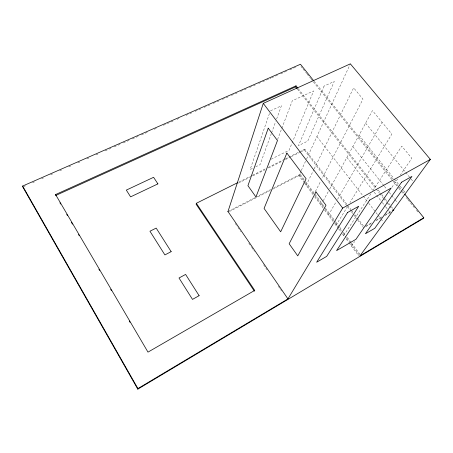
<?xml version="1.0" encoding="UTF-8"?>
<svg xmlns="http://www.w3.org/2000/svg" width="453" height="453" viewBox="0 0 453 453"><rect width="100%" height="100%" fill="white"/><g stroke="black" fill="none" stroke-linecap="round" stroke-linejoin="round"><path stroke-width="0.34" stroke-dasharray="2.27 1.7" d="M269.444 113.539L250.107 169.586L253.21 168.052M271.33 133.567L260.033 164.671L255.69 166.823M271.574 132.905L275.656 121.653M276.619 119.003L281.426 105.764L270.362 110.872M277.576 139.473L281.579 128.969M281.828 128.312L292.321 100.742L313.629 90.911L289.037 150.322L269.829 159.824M301.256 151.642L304.405 150.068L304.829 149.122L347.162 204.626M300.99 171.172L298.923 175.662L304.15 182.661M301.285 170.526L306.296 159.62M306.59 158.98L350.345 63.845M272.678 189.195L299.727 175.243L300.152 174.326L305.203 181.081M306.16 185.356L313.844 169.564M314.156 168.935L353.634 87.837L362.972 99.145L321.811 179.014M315.401 191.443L320.526 181.5M320.894 205.107L322.932 201.375M323.266 200.758L328.351 191.438M329.71 188.958L372.451 110.617L391.851 134.099L349.931 202.593M328.402 215.164L336.16 201.738M337.57 199.297L382.077 122.27M336.001 225.345L347.366 206.783M343.697 235.656L371.426 192.904M372.932 190.588L401.777 146.115L411.856 158.312L400.327 175.079M351.488 246.098L354.654 241.5M391.879 187.361L398.028 178.425M365.509 226.828L371.545 223.335M375.775 220.888L381.205 217.746M384.829 215.651L390.871 212.151M366.081 226.002L372.734 222.151M376.364 220.05L381.805 216.902M385.435 214.807L391.483 211.308M229.569 211.438L270.288 190.43M227.984 211.523L254.965 197.616M255.594 197.293L270.656 189.53M273.793 187.91L300.152 174.326M239.235 181.88L251.851 175.577M252.48 175.266L265.724 168.646M268.25 167.389L284.648 159.201M285.277 158.884L304.829 149.122M238.306 183.114L249.637 177.451M252.785 175.877L264.745 169.898M268.521 168.006L282.372 161.081M285.52 159.513L290.554 156.993M291.188 156.676L300.628 151.959M23.46 186.727L26.053 185.588M32.531 182.746L34.473 181.891M41.597 178.765L43.539 177.91M50.668 174.784L52.61 173.929M59.739 170.804L61.682 169.949M68.805 166.817L70.747 165.968M77.876 162.837L79.819 161.987M86.942 158.856L88.89 158.006M96.013 154.875L97.956 154.02M105.085 150.894L108.324 149.473M108.969 149.19L110.911 148.335M114.15 146.914L117.389 145.492M118.04 145.203L119.983 144.354M123.222 142.933L126.461 141.512M127.106 141.223L129.054 140.373M132.293 138.952L135.532 137.525M136.177 137.242L138.12 136.393M141.359 134.966L144.598 133.544M145.249 133.261L147.191 132.406M154.314 129.281L156.257 128.425M163.386 125.3L166.625 123.879M167.27 123.595L173.748 120.747M176.987 119.326L178.935 118.476M186.058 115.345L189.297 113.924M189.943 113.641L191.891 112.786M195.13 111.364L198.369 109.943M199.014 109.66L200.956 108.805M204.195 107.384L207.434 105.962M208.086 105.674L210.028 104.824M213.267 103.403L216.506 101.982M217.151 101.693L219.099 100.843M222.338 99.422L225.577 97.995M226.223 97.712L228.165 96.863M231.404 95.436L234.643 94.014M235.294 93.731L237.236 92.876M240.475 91.455L243.714 90.034M244.36 89.751L246.302 88.896M249.541 87.474L252.78 86.053M253.431 85.77L255.373 84.915M258.612 83.494L261.851 82.072M262.497 81.789L265.735 80.368M266.387 80.079L270.922 78.092M271.568 77.808L274.807 76.387M275.458 76.098L277.4 75.249M280.639 73.828L283.878 72.401M284.524 72.118L286.466 71.268M289.705 69.841L292.944 68.42M293.595 68.137L295.537 67.282M365.594 123.193L409.387 176.93M411.109 179.048L412.836 181.16M359.059 135.164L393.957 178.539M394.387 179.077L399.603 185.56M400.039 186.104L403.096 189.903M403.532 190.447L405.718 193.159M314.161 81.308L393.725 180.339M394.167 180.889L402.122 190.792M402.564 191.342L404.331 193.539M300.956 66.398L302.729 68.601M303.17 69.15L306.709 73.562M307.151 74.116L310.696 78.528M311.137 79.077L312.904 81.285M313.346 81.834L392.564 180.532M393.006 181.087L398.317 187.701M398.759 188.25L403.629 194.32M406.284 197.627L407.609 199.28M408.051 199.83L414.693 208.103M416.46 210.305L417.791 211.964M352.836 146.568L383.997 185.775M384.433 186.33L386.619 189.082M389.229 192.366L391.347 195.033M391.771 195.566L394.739 199.297M395.163 199.83L397.281 202.497M298.21 88.612L376.426 187.752M378.176 189.971L381.233 193.844M381.669 194.399L384.727 198.278M385.163 198.833L386.913 201.047M388.663 203.261L390.848 206.03M391.284 206.585L393.028 208.799M297.389 89.088L375.769 188.533M376.211 189.088L379.274 192.978M379.71 193.533L383.215 197.978M383.651 198.533L386.715 202.423M387.156 202.978L392.411 209.643M346.902 157.446L372.513 190.056M374.206 192.214L381.001 200.866M382.281 202.497L385.299 206.336M385.73 206.885L388.317 210.181M388.748 210.724L390.039 212.372M316.919 136.529L368.283 202.667M368.714 203.221L377.728 214.83M378.147 215.368L380.662 218.601M381.081 219.144L383.17 221.84M347.587 205.186L351.007 209.671M351.437 210.232L353.147 212.474M354.858 214.716L363.408 225.928M304.405 150.068L347.06 206.047M347.485 206.608L350.899 211.087M351.324 211.647L353.459 214.445M353.884 215.005L357.298 219.484M357.723 220.045L363.697 227.882M305.622 181.647L324.988 207.548M325.407 208.108L335.509 221.619M335.933 222.185L339.297 226.687M339.722 227.253L341.822 230.067M343.51 232.315L345.616 235.135M347.298 237.383L351.086 242.451M351.505 243.018L359.925 254.275M299.727 175.243L304.801 182.038M305.226 182.604L314.524 195.056M314.948 195.622L324.676 208.64M325.095 209.207L334.824 222.225M335.243 222.791L342.434 232.417M342.853 232.984L346.239 237.514M346.658 238.074L350.469 243.17M350.888 243.737L360.192 256.188M304.552 183.199L313.482 195.169M314.716 196.823L324.235 209.575M324.648 210.135L334.314 223.086M334.733 223.652L338.029 228.057M338.431 228.601L340.86 231.857M342.485 234.031L344.518 236.755M346.16 238.958L348.617 242.253M349.031 242.802L358.969 256.121M235.271 223.459L237.661 226.947M238.063 227.531L240.854 231.596M248.827 243.233L251.222 246.721M251.619 247.304L254.41 251.375M263.584 264.75L267.972 271.149M278.34 286.268L281.534 290.922M324.048 86.104L298.453 145.668L307.746 141.07L334.314 81.37L324.048 86.104"/><path stroke-width="0.68" d="M227.91 211.738L263.267 103.375L350.345 63.845L430.35 159.394L359.382 256.675L137.803 389.155L137.91 388.572L22.65 186.041L300.458 64.252L313.719 80.759M196.342 203.295L196.126 204.201L254.354 291.149L254.722 290.396L196.342 203.295L237.344 182.825M296.024 85.844L55.572 194.552L55.662 195.503L295.639 86.863L296.024 85.844L297.774 88.058M287.513 299.643L342.683 208.103L430.35 159.394M423.781 217.746L423.102 218.578L360.192 256.188L360.769 255.401L423.781 217.746L404.772 194.094M137.91 388.572L287.955 298.912L227.984 211.523M254.722 290.396L147.989 352.123L55.572 194.552M392.694 210.605L393.906 209.909M295.639 86.863L296.953 88.533M263.267 103.375L342.683 208.103M59.949 202.819L60.662 204.037M66.738 214.399L67.452 215.622M71.387 222.327L72.457 224.156M78.533 234.518L79.247 235.736M98.901 269.263L99.615 270.481M110.696 289.382L111.41 290.6M129.275 321.081L129.988 322.298M137.803 389.155L22.814 187.01L22.65 186.041M268.227 128.193L247.938 185.69L255.951 196.976L277.474 140.526L268.227 128.193M286.862 153.063L264.071 208.42L280.667 231.806L306.109 178.742L286.862 153.063M315.968 191.902L289.15 243.754L297.751 255.871L325.99 205.283L315.968 191.902M347.536 212.519L316.658 262.23L326.692 256.375L358.702 206.257L347.536 212.519M369.693 200.09L336.579 250.6L355.95 239.297L391.154 188.057L369.693 200.09M401.63 182.185L365.429 233.759L374.784 228.301L411.941 176.398L401.63 182.185M199.116 295.679L192.497 299.393L179.014 278L185.605 274.427L199.116 295.679M171.16 251.647L164.898 254.92L149.949 231.223L156.183 228.086L171.16 251.647M157.904 183.89L130.594 196.857L126.325 190.101L153.59 177.304L157.904 183.89"/></g></svg>
